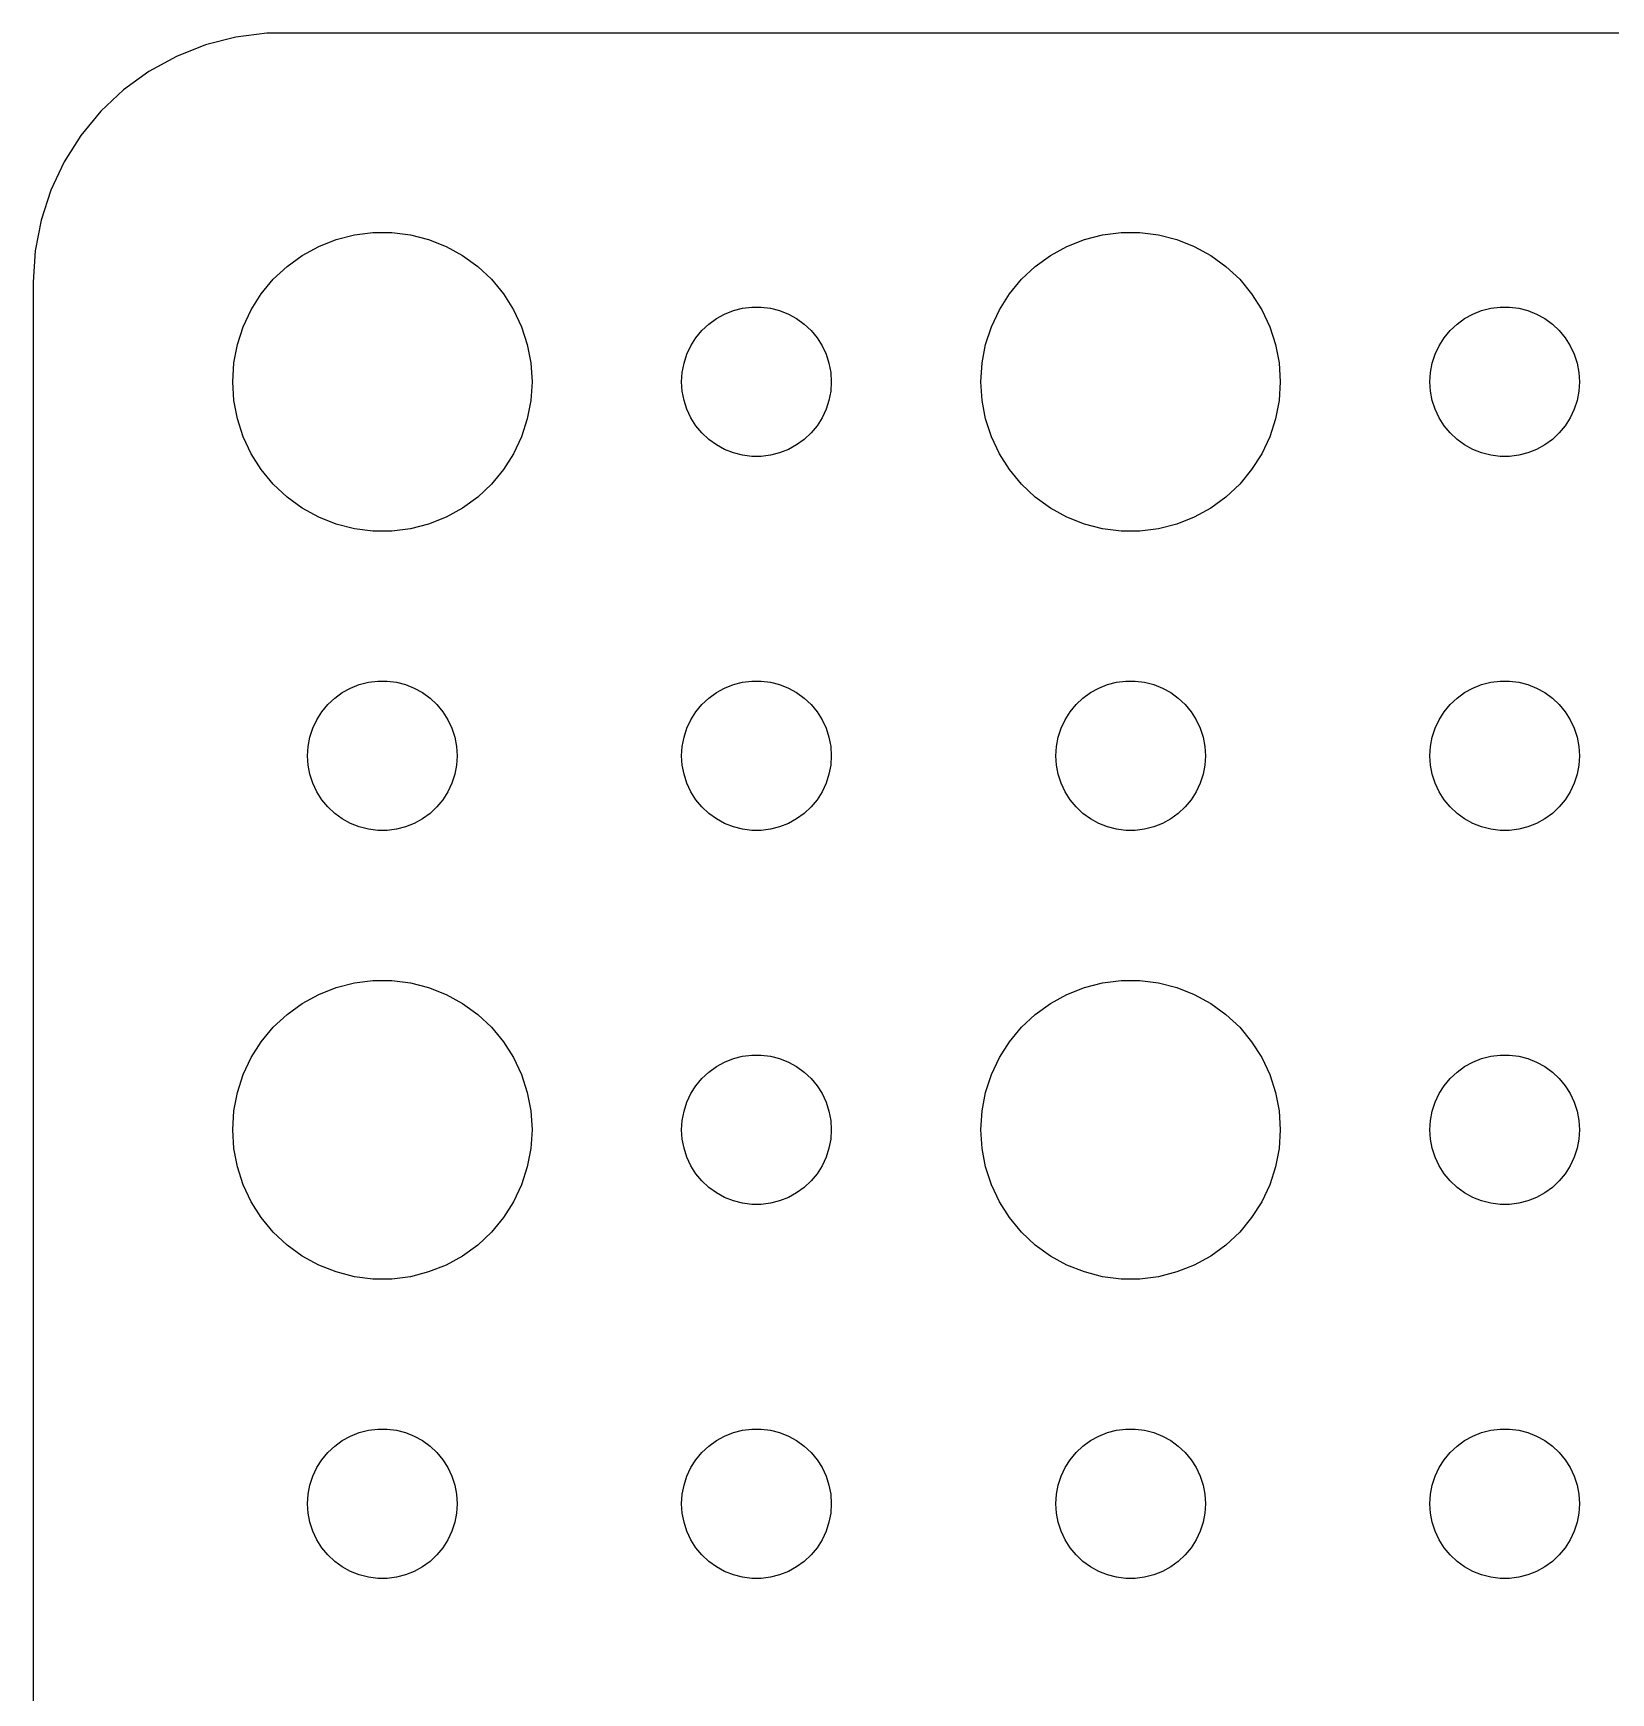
# Model space of a CAD drawing. Header units: metres. Extents: x -134 to 134, y -134 to 134.
# Drawn here: x -134.5 to -102.87, y 101.21 to 134.49 of the extents above; entities that cross this region are included whole.
import ezdxf

# ---------------------------------------------------------------- set-up
doc = ezdxf.new("R2010")
doc.units = ezdxf.units.M

msp = doc.modelspace()

# ---------------------------------------------------------------- linework, layer by layer
for p, q in [((-129.814, 134.49), (-130.437, 134.411)), ((129.814, 134.49), (-129.814, 134.49)), ((-131.045, 134.255), (-131.629, 134.024)), ((-130.437, 134.411), (-131.045, 134.255)), ((-131.629, 134.024), (-132.179, 133.722)), ((-132.179, 133.722), (-132.687, 133.353)), ((-132.687, 133.353), (-133.145, 132.923)), ((-133.145, 132.923), (-133.545, 132.439)), ((-133.545, 132.439), (-133.882, 131.909)), ((-133.882, 131.909), (-134.149, 131.341)), ((-134.149, 131.341), (-134.343, 130.743)), ((-134.343, 130.743), (-134.461, 130.127)), ((-128.062, 130.447), (-127.688, 130.494)), ((-127.688, 130.494), (-127.312, 130.494)), ((-127.312, 130.494), (-126.938, 130.447)), ((-113.062, 130.447), (-112.688, 130.494)), ((-112.688, 130.494), (-112.312, 130.494)), ((-112.312, 130.494), (-111.938, 130.447)), ((-129.107, 130.033), (-128.777, 130.214)), ((-128.777, 130.214), (-128.427, 130.353)), ((-128.427, 130.353), (-128.062, 130.447)), ((-126.938, 130.447), (-126.573, 130.353)), ((-126.573, 130.353), (-126.223, 130.214)), ((-126.223, 130.214), (-125.893, 130.033)), ((-114.107, 130.033), (-113.777, 130.214)), ((-113.777, 130.214), (-113.427, 130.353)), ((-113.427, 130.353), (-113.062, 130.447)), ((-111.938, 130.447), (-111.573, 130.353)), ((-111.573, 130.353), (-111.223, 130.214)), ((-111.223, 130.214), (-110.893, 130.033)), ((-134.461, 130.127), (-134.5, 129.5)), ((-129.687, 129.554), (-129.412, 129.812)), ((-129.412, 129.812), (-129.107, 130.033)), ((-125.893, 130.033), (-125.588, 129.812)), ((-125.588, 129.812), (-125.313, 129.554)), ((-114.687, 129.554), (-114.412, 129.812)), ((-114.412, 129.812), (-114.107, 130.033)), ((-110.893, 130.033), (-110.588, 129.812)), ((-110.588, 129.812), (-110.313, 129.554)), ((-134.5, 129.5), (-134.5, -129.5)), ((-129.927, 129.263), (-129.687, 129.554)), ((-125.313, 129.554), (-125.073, 129.263)), ((-114.927, 129.263), (-114.687, 129.554)), ((-110.313, 129.554), (-110.073, 129.263)), ((-130.129, 128.945), (-129.927, 129.263)), ((-125.073, 129.263), (-124.871, 128.945)), ((-115.129, 128.945), (-114.927, 129.263)), ((-110.073, 129.263), (-109.871, 128.945)), ((-130.289, 128.604), (-130.129, 128.945)), ((-124.871, 128.945), (-124.711, 128.604)), ((-120.804, 128.766), (-120.639, 128.857)), ((-120.639, 128.857), (-120.464, 128.927)), ((-120.464, 128.927), (-120.281, 128.973)), ((-120.281, 128.973), (-120.094, 128.997)), ((-120.094, 128.997), (-119.906, 128.997)), ((-119.906, 128.997), (-119.719, 128.973)), ((-119.719, 128.973), (-119.536, 128.927)), ((-119.536, 128.927), (-119.361, 128.857)), ((-119.361, 128.857), (-119.196, 128.766)), ((-115.289, 128.604), (-115.129, 128.945)), ((-109.871, 128.945), (-109.711, 128.604)), ((-105.804, 128.766), (-105.639, 128.857)), ((-105.639, 128.857), (-105.464, 128.927)), ((-105.464, 128.927), (-105.281, 128.973)), ((-105.281, 128.973), (-105.094, 128.997)), ((-105.094, 128.997), (-104.906, 128.997)), ((-104.906, 128.997), (-104.719, 128.973)), ((-104.719, 128.973), (-104.536, 128.927)), ((-104.536, 128.927), (-104.361, 128.857)), ((-104.361, 128.857), (-104.196, 128.766)), ((-130.406, 128.246), (-130.289, 128.604)), ((-124.711, 128.604), (-124.594, 128.246)), ((-121.214, 128.382), (-121.093, 128.527)), ((-121.093, 128.527), (-120.956, 128.656)), ((-120.956, 128.656), (-120.804, 128.766)), ((-119.196, 128.766), (-119.044, 128.656)), ((-119.044, 128.656), (-118.907, 128.527)), ((-118.907, 128.527), (-118.786, 128.382)), ((-115.406, 128.246), (-115.289, 128.604)), ((-109.711, 128.604), (-109.594, 128.246)), ((-106.214, 128.382), (-106.093, 128.527)), ((-106.093, 128.527), (-105.956, 128.656)), ((-105.956, 128.656), (-105.804, 128.766)), ((-104.196, 128.766), (-104.044, 128.656)), ((-104.044, 128.656), (-103.907, 128.527)), ((-103.907, 128.527), (-103.786, 128.382)), ((-130.476, 127.876), (-130.406, 128.246)), ((-124.594, 128.246), (-124.524, 127.876)), ((-121.395, 128.052), (-121.314, 128.223)), ((-121.314, 128.223), (-121.214, 128.382)), ((-118.786, 128.382), (-118.686, 128.223)), ((-118.686, 128.223), (-118.605, 128.052)), ((-115.476, 127.876), (-115.406, 128.246)), ((-109.594, 128.246), (-109.524, 127.876)), ((-106.395, 128.052), (-106.314, 128.223)), ((-106.314, 128.223), (-106.214, 128.382)), ((-103.786, 128.382), (-103.686, 128.223)), ((-103.686, 128.223), (-103.605, 128.052)), ((-130.5, 127.5), (-130.476, 127.876)), ((-124.524, 127.876), (-124.5, 127.5)), ((-121.488, 127.688), (-121.453, 127.873)), ((-121.453, 127.873), (-121.395, 128.052)), ((-118.605, 128.052), (-118.547, 127.873)), ((-118.547, 127.873), (-118.512, 127.688)), ((-115.5, 127.5), (-115.476, 127.876)), ((-109.524, 127.876), (-109.5, 127.5)), ((-106.488, 127.688), (-106.453, 127.873)), ((-106.453, 127.873), (-106.395, 128.052)), ((-103.605, 128.052), (-103.547, 127.873)), ((-103.547, 127.873), (-103.512, 127.688)), ((-130.476, 127.124), (-130.5, 127.5)), ((-124.5, 127.5), (-124.524, 127.124)), ((-121.5, 127.5), (-121.488, 127.688)), ((-121.488, 127.312), (-121.5, 127.5)), ((-118.512, 127.688), (-118.5, 127.5)), ((-118.5, 127.5), (-118.512, 127.312)), ((-115.476, 127.124), (-115.5, 127.5)), ((-109.5, 127.5), (-109.524, 127.124)), ((-106.5, 127.5), (-106.488, 127.688)), ((-106.488, 127.312), (-106.5, 127.5)), ((-103.512, 127.688), (-103.5, 127.5)), ((-103.5, 127.5), (-103.512, 127.312)), ((-121.453, 127.127), (-121.488, 127.312)), ((-118.512, 127.312), (-118.547, 127.127)), ((-106.453, 127.127), (-106.488, 127.312)), ((-103.512, 127.312), (-103.547, 127.127)), ((-130.406, 126.754), (-130.476, 127.124)), ((-124.524, 127.124), (-124.594, 126.754)), ((-121.395, 126.948), (-121.453, 127.127)), ((-121.314, 126.777), (-121.395, 126.948)), ((-118.605, 126.948), (-118.686, 126.777)), ((-118.547, 127.127), (-118.605, 126.948)), ((-115.406, 126.754), (-115.476, 127.124)), ((-109.524, 127.124), (-109.594, 126.754)), ((-106.395, 126.948), (-106.453, 127.127)), ((-106.314, 126.777), (-106.395, 126.948)), ((-103.605, 126.948), (-103.686, 126.777)), ((-103.547, 127.127), (-103.605, 126.948)), ((-130.289, 126.396), (-130.406, 126.754)), ((-124.594, 126.754), (-124.711, 126.396)), ((-121.214, 126.618), (-121.314, 126.777)), ((-121.093, 126.473), (-121.214, 126.618)), ((-118.786, 126.618), (-118.907, 126.473)), ((-118.686, 126.777), (-118.786, 126.618)), ((-115.289, 126.396), (-115.406, 126.754)), ((-109.594, 126.754), (-109.711, 126.396)), ((-106.214, 126.618), (-106.314, 126.777)), ((-106.093, 126.473), (-106.214, 126.618)), ((-103.786, 126.618), (-103.907, 126.473)), ((-103.686, 126.777), (-103.786, 126.618)), ((-130.129, 126.055), (-130.289, 126.396)), ((-124.711, 126.396), (-124.871, 126.055)), ((-120.956, 126.344), (-121.093, 126.473)), ((-120.804, 126.234), (-120.956, 126.344)), ((-120.639, 126.143), (-120.804, 126.234)), ((-120.464, 126.073), (-120.639, 126.143)), ((-119.361, 126.143), (-119.536, 126.073)), ((-119.196, 126.234), (-119.361, 126.143)), ((-119.044, 126.344), (-119.196, 126.234)), ((-118.907, 126.473), (-119.044, 126.344)), ((-115.129, 126.055), (-115.289, 126.396)), ((-109.711, 126.396), (-109.871, 126.055)), ((-105.956, 126.344), (-106.093, 126.473)), ((-105.804, 126.234), (-105.956, 126.344)), ((-105.639, 126.143), (-105.804, 126.234)), ((-105.464, 126.073), (-105.639, 126.143)), ((-104.361, 126.143), (-104.536, 126.073)), ((-104.196, 126.234), (-104.361, 126.143)), ((-104.044, 126.344), (-104.196, 126.234)), ((-103.907, 126.473), (-104.044, 126.344)), ((-129.927, 125.737), (-130.129, 126.055)), ((-124.871, 126.055), (-125.073, 125.737)), ((-120.281, 126.027), (-120.464, 126.073)), ((-120.094, 126.003), (-120.281, 126.027)), ((-119.906, 126.003), (-120.094, 126.003)), ((-119.719, 126.027), (-119.906, 126.003)), ((-119.536, 126.073), (-119.719, 126.027)), ((-114.927, 125.737), (-115.129, 126.055)), ((-109.871, 126.055), (-110.073, 125.737)), ((-105.281, 126.027), (-105.464, 126.073)), ((-105.094, 126.003), (-105.281, 126.027)), ((-104.906, 126.003), (-105.094, 126.003)), ((-104.719, 126.027), (-104.906, 126.003)), ((-104.536, 126.073), (-104.719, 126.027)), ((-129.687, 125.446), (-129.927, 125.737)), ((-125.073, 125.737), (-125.313, 125.446)), ((-114.687, 125.446), (-114.927, 125.737)), ((-110.073, 125.737), (-110.313, 125.446)), ((-129.412, 125.188), (-129.687, 125.446)), ((-129.107, 124.967), (-129.412, 125.188)), ((-125.588, 125.188), (-125.893, 124.967)), ((-125.313, 125.446), (-125.588, 125.188)), ((-114.412, 125.188), (-114.687, 125.446)), ((-114.107, 124.967), (-114.412, 125.188)), ((-110.588, 125.188), (-110.893, 124.967)), ((-110.313, 125.446), (-110.588, 125.188)), ((-128.777, 124.786), (-129.107, 124.967)), ((-125.893, 124.967), (-126.223, 124.786)), ((-113.777, 124.786), (-114.107, 124.967)), ((-110.893, 124.967), (-111.223, 124.786)), ((-128.427, 124.647), (-128.777, 124.786)), ((-128.062, 124.553), (-128.427, 124.647)), ((-127.688, 124.506), (-128.062, 124.553)), ((-127.312, 124.506), (-127.688, 124.506)), ((-126.938, 124.553), (-127.312, 124.506)), ((-126.573, 124.647), (-126.938, 124.553)), ((-126.223, 124.786), (-126.573, 124.647)), ((-113.427, 124.647), (-113.777, 124.786)), ((-113.062, 124.553), (-113.427, 124.647)), ((-112.688, 124.506), (-113.062, 124.553)), ((-112.312, 124.506), (-112.688, 124.506)), ((-111.938, 124.553), (-112.312, 124.506)), ((-111.573, 124.647), (-111.938, 124.553)), ((-111.223, 124.786), (-111.573, 124.647)), ((-127.781, 121.473), (-127.594, 121.497)), ((-127.594, 121.497), (-127.406, 121.497)), ((-127.406, 121.497), (-127.219, 121.473)), ((-120.281, 121.473), (-120.094, 121.497)), ((-120.094, 121.497), (-119.906, 121.497)), ((-119.906, 121.497), (-119.719, 121.473)), ((-112.781, 121.473), (-112.594, 121.497)), ((-112.594, 121.497), (-112.406, 121.497)), ((-112.406, 121.497), (-112.219, 121.473)), ((-105.281, 121.473), (-105.094, 121.497)), ((-105.094, 121.497), (-104.906, 121.497)), ((-104.906, 121.497), (-104.719, 121.473)), ((-128.593, 121.027), (-128.456, 121.156)), ((-128.456, 121.156), (-128.304, 121.266)), ((-128.304, 121.266), (-128.139, 121.357)), ((-128.139, 121.357), (-127.964, 121.427)), ((-127.964, 121.427), (-127.781, 121.473)), ((-127.219, 121.473), (-127.036, 121.427)), ((-127.036, 121.427), (-126.861, 121.357)), ((-126.861, 121.357), (-126.696, 121.266)), ((-126.696, 121.266), (-126.544, 121.156)), ((-126.544, 121.156), (-126.407, 121.027)), ((-121.093, 121.027), (-120.956, 121.156)), ((-120.956, 121.156), (-120.804, 121.266)), ((-120.804, 121.266), (-120.639, 121.357)), ((-120.639, 121.357), (-120.464, 121.427)), ((-120.464, 121.427), (-120.281, 121.473)), ((-119.719, 121.473), (-119.536, 121.427)), ((-119.536, 121.427), (-119.361, 121.357)), ((-119.361, 121.357), (-119.196, 121.266)), ((-119.196, 121.266), (-119.044, 121.156)), ((-119.044, 121.156), (-118.907, 121.027)), ((-113.593, 121.027), (-113.456, 121.156)), ((-113.456, 121.156), (-113.304, 121.266)), ((-113.304, 121.266), (-113.139, 121.357)), ((-113.139, 121.357), (-112.964, 121.427)), ((-112.964, 121.427), (-112.781, 121.473)), ((-112.219, 121.473), (-112.036, 121.427)), ((-112.036, 121.427), (-111.861, 121.357)), ((-111.861, 121.357), (-111.696, 121.266)), ((-111.696, 121.266), (-111.544, 121.156)), ((-111.544, 121.156), (-111.407, 121.027)), ((-106.093, 121.027), (-105.956, 121.156)), ((-105.956, 121.156), (-105.804, 121.266)), ((-105.804, 121.266), (-105.639, 121.357)), ((-105.639, 121.357), (-105.464, 121.427)), ((-105.464, 121.427), (-105.281, 121.473)), ((-104.719, 121.473), (-104.536, 121.427)), ((-104.536, 121.427), (-104.361, 121.357)), ((-104.361, 121.357), (-104.196, 121.266)), ((-104.196, 121.266), (-104.044, 121.156)), ((-104.044, 121.156), (-103.907, 121.027)), ((-128.814, 120.723), (-128.714, 120.882)), ((-128.714, 120.882), (-128.593, 121.027)), ((-126.407, 121.027), (-126.286, 120.882)), ((-126.286, 120.882), (-126.186, 120.723)), ((-121.314, 120.723), (-121.214, 120.882)), ((-121.214, 120.882), (-121.093, 121.027)), ((-118.907, 121.027), (-118.786, 120.882)), ((-118.786, 120.882), (-118.686, 120.723)), ((-113.814, 120.723), (-113.714, 120.882)), ((-113.714, 120.882), (-113.593, 121.027)), ((-111.407, 121.027), (-111.286, 120.882)), ((-111.286, 120.882), (-111.186, 120.723)), ((-106.314, 120.723), (-106.214, 120.882)), ((-106.214, 120.882), (-106.093, 121.027)), ((-103.907, 121.027), (-103.786, 120.882)), ((-103.786, 120.882), (-103.686, 120.723)), ((-128.953, 120.373), (-128.895, 120.552)), ((-128.895, 120.552), (-128.814, 120.723)), ((-126.186, 120.723), (-126.105, 120.552)), ((-126.105, 120.552), (-126.047, 120.373)), ((-121.453, 120.373), (-121.395, 120.552)), ((-121.395, 120.552), (-121.314, 120.723)), ((-118.686, 120.723), (-118.605, 120.552)), ((-118.605, 120.552), (-118.547, 120.373)), ((-113.953, 120.373), (-113.895, 120.552)), ((-113.895, 120.552), (-113.814, 120.723)), ((-111.186, 120.723), (-111.105, 120.552)), ((-111.105, 120.552), (-111.047, 120.373)), ((-106.453, 120.373), (-106.395, 120.552)), ((-106.395, 120.552), (-106.314, 120.723)), ((-103.686, 120.723), (-103.605, 120.552)), ((-103.605, 120.552), (-103.547, 120.373)), ((-129, 120), (-128.988, 120.188)), ((-128.988, 120.188), (-128.953, 120.373)), ((-126.047, 120.373), (-126.012, 120.188)), ((-126.012, 120.188), (-126, 120)), ((-121.5, 120), (-121.488, 120.188)), ((-121.488, 120.188), (-121.453, 120.373)), ((-118.547, 120.373), (-118.512, 120.188)), ((-118.512, 120.188), (-118.5, 120)), ((-114, 120), (-113.988, 120.188)), ((-113.988, 120.188), (-113.953, 120.373)), ((-111.047, 120.373), (-111.012, 120.188)), ((-111.012, 120.188), (-111, 120)), ((-106.5, 120), (-106.488, 120.188)), ((-106.488, 120.188), (-106.453, 120.373)), ((-103.547, 120.373), (-103.512, 120.188)), ((-103.512, 120.188), (-103.5, 120)), ((-128.988, 119.812), (-129, 120)), ((-126, 120), (-126.012, 119.812)), ((-121.488, 119.812), (-121.5, 120)), ((-118.5, 120), (-118.512, 119.812)), ((-113.988, 119.812), (-114, 120)), ((-111, 120), (-111.012, 119.812)), ((-106.488, 119.812), (-106.5, 120)), ((-103.5, 120), (-103.512, 119.812)), ((-128.953, 119.627), (-128.988, 119.812)), ((-128.895, 119.448), (-128.953, 119.627)), ((-126.047, 119.627), (-126.105, 119.448)), ((-126.012, 119.812), (-126.047, 119.627)), ((-121.453, 119.627), (-121.488, 119.812)), ((-121.395, 119.448), (-121.453, 119.627)), ((-118.547, 119.627), (-118.605, 119.448)), ((-118.512, 119.812), (-118.547, 119.627)), ((-113.953, 119.627), (-113.988, 119.812)), ((-113.895, 119.448), (-113.953, 119.627)), ((-111.047, 119.627), (-111.105, 119.448)), ((-111.012, 119.812), (-111.047, 119.627)), ((-106.453, 119.627), (-106.488, 119.812)), ((-106.395, 119.448), (-106.453, 119.627)), ((-103.547, 119.627), (-103.605, 119.448)), ((-103.512, 119.812), (-103.547, 119.627)), ((-128.814, 119.277), (-128.895, 119.448)), ((-128.714, 119.118), (-128.814, 119.277)), ((-126.186, 119.277), (-126.286, 119.118)), ((-126.105, 119.448), (-126.186, 119.277)), ((-121.314, 119.277), (-121.395, 119.448)), ((-121.214, 119.118), (-121.314, 119.277)), ((-118.686, 119.277), (-118.786, 119.118)), ((-118.605, 119.448), (-118.686, 119.277)), ((-113.814, 119.277), (-113.895, 119.448)), ((-113.714, 119.118), (-113.814, 119.277)), ((-111.186, 119.277), (-111.286, 119.118)), ((-111.105, 119.448), (-111.186, 119.277)), ((-106.314, 119.277), (-106.395, 119.448)), ((-106.214, 119.118), (-106.314, 119.277)), ((-103.686, 119.277), (-103.786, 119.118)), ((-103.605, 119.448), (-103.686, 119.277)), ((-128.593, 118.973), (-128.714, 119.118)), ((-128.456, 118.844), (-128.593, 118.973)), ((-128.304, 118.734), (-128.456, 118.844)), ((-126.544, 118.844), (-126.696, 118.734)), ((-126.407, 118.973), (-126.544, 118.844)), ((-126.286, 119.118), (-126.407, 118.973)), ((-121.093, 118.973), (-121.214, 119.118)), ((-120.956, 118.844), (-121.093, 118.973)), ((-120.804, 118.734), (-120.956, 118.844)), ((-119.044, 118.844), (-119.196, 118.734)), ((-118.907, 118.973), (-119.044, 118.844)), ((-118.786, 119.118), (-118.907, 118.973)), ((-113.593, 118.973), (-113.714, 119.118)), ((-113.456, 118.844), (-113.593, 118.973)), ((-113.304, 118.734), (-113.456, 118.844)), ((-111.544, 118.844), (-111.696, 118.734)), ((-111.407, 118.973), (-111.544, 118.844)), ((-111.286, 119.118), (-111.407, 118.973)), ((-106.093, 118.973), (-106.214, 119.118)), ((-105.956, 118.844), (-106.093, 118.973)), ((-105.804, 118.734), (-105.956, 118.844)), ((-104.044, 118.844), (-104.196, 118.734)), ((-103.907, 118.973), (-104.044, 118.844)), ((-103.786, 119.118), (-103.907, 118.973)), ((-128.139, 118.643), (-128.304, 118.734)), ((-127.964, 118.573), (-128.139, 118.643)), ((-127.781, 118.527), (-127.964, 118.573)), ((-127.594, 118.503), (-127.781, 118.527)), ((-127.406, 118.503), (-127.594, 118.503)), ((-127.219, 118.527), (-127.406, 118.503)), ((-127.036, 118.573), (-127.219, 118.527)), ((-126.861, 118.643), (-127.036, 118.573)), ((-126.696, 118.734), (-126.861, 118.643)), ((-120.639, 118.643), (-120.804, 118.734)), ((-120.464, 118.573), (-120.639, 118.643)), ((-120.281, 118.527), (-120.464, 118.573)), ((-120.094, 118.503), (-120.281, 118.527)), ((-119.906, 118.503), (-120.094, 118.503)), ((-119.719, 118.527), (-119.906, 118.503)), ((-119.536, 118.573), (-119.719, 118.527)), ((-119.361, 118.643), (-119.536, 118.573)), ((-119.196, 118.734), (-119.361, 118.643)), ((-113.139, 118.643), (-113.304, 118.734)), ((-112.964, 118.573), (-113.139, 118.643)), ((-112.781, 118.527), (-112.964, 118.573)), ((-112.594, 118.503), (-112.781, 118.527)), ((-112.406, 118.503), (-112.594, 118.503)), ((-112.219, 118.527), (-112.406, 118.503)), ((-112.036, 118.573), (-112.219, 118.527)), ((-111.861, 118.643), (-112.036, 118.573)), ((-111.696, 118.734), (-111.861, 118.643)), ((-105.639, 118.643), (-105.804, 118.734)), ((-105.464, 118.573), (-105.639, 118.643)), ((-105.281, 118.527), (-105.464, 118.573)), ((-105.094, 118.503), (-105.281, 118.527)), ((-104.906, 118.503), (-105.094, 118.503)), ((-104.719, 118.527), (-104.906, 118.503)), ((-104.536, 118.573), (-104.719, 118.527)), ((-104.361, 118.643), (-104.536, 118.573)), ((-104.196, 118.734), (-104.361, 118.643)), ((-128.062, 115.447), (-127.688, 115.494)), ((-127.688, 115.494), (-127.312, 115.494)), ((-127.312, 115.494), (-126.938, 115.447)), ((-113.062, 115.447), (-112.688, 115.494)), ((-112.688, 115.494), (-112.312, 115.494)), ((-112.312, 115.494), (-111.938, 115.447)), ((-129.107, 115.033), (-128.777, 115.214)), ((-128.777, 115.214), (-128.427, 115.353)), ((-128.427, 115.353), (-128.062, 115.447)), ((-126.938, 115.447), (-126.573, 115.353)), ((-126.573, 115.353), (-126.223, 115.214)), ((-126.223, 115.214), (-125.893, 115.033)), ((-114.107, 115.033), (-113.777, 115.214)), ((-113.777, 115.214), (-113.427, 115.353)), ((-113.427, 115.353), (-113.062, 115.447)), ((-111.938, 115.447), (-111.573, 115.353)), ((-111.573, 115.353), (-111.223, 115.214)), ((-111.223, 115.214), (-110.893, 115.033)), ((-129.412, 114.812), (-129.107, 115.033)), ((-125.893, 115.033), (-125.588, 114.812)), ((-114.412, 114.812), (-114.107, 115.033)), ((-110.893, 115.033), (-110.588, 114.812)), ((-129.927, 114.263), (-129.687, 114.554)), ((-129.687, 114.554), (-129.412, 114.812)), ((-125.588, 114.812), (-125.313, 114.554)), ((-125.313, 114.554), (-125.073, 114.263)), ((-114.927, 114.263), (-114.687, 114.554)), ((-114.687, 114.554), (-114.412, 114.812)), ((-110.588, 114.812), (-110.313, 114.554)), ((-110.313, 114.554), (-110.073, 114.263)), ((-130.129, 113.945), (-129.927, 114.263)), ((-125.073, 114.263), (-124.871, 113.945)), ((-115.129, 113.945), (-114.927, 114.263)), ((-110.073, 114.263), (-109.871, 113.945)), ((-130.289, 113.604), (-130.129, 113.945)), ((-124.871, 113.945), (-124.711, 113.604)), ((-120.804, 113.766), (-120.639, 113.857)), ((-120.639, 113.857), (-120.464, 113.927)), ((-120.464, 113.927), (-120.281, 113.973)), ((-120.281, 113.973), (-120.094, 113.997)), ((-120.094, 113.997), (-119.906, 113.997)), ((-119.906, 113.997), (-119.719, 113.973)), ((-119.719, 113.973), (-119.536, 113.927)), ((-119.536, 113.927), (-119.361, 113.857)), ((-119.361, 113.857), (-119.196, 113.766)), ((-115.289, 113.604), (-115.129, 113.945)), ((-109.871, 113.945), (-109.711, 113.604)), ((-105.804, 113.766), (-105.639, 113.857)), ((-105.639, 113.857), (-105.464, 113.927)), ((-105.464, 113.927), (-105.281, 113.973)), ((-105.281, 113.973), (-105.094, 113.997)), ((-105.094, 113.997), (-104.906, 113.997)), ((-104.906, 113.997), (-104.719, 113.973)), ((-104.719, 113.973), (-104.536, 113.927)), ((-104.536, 113.927), (-104.361, 113.857)), ((-104.361, 113.857), (-104.196, 113.766)), ((-130.406, 113.246), (-130.289, 113.604)), ((-124.711, 113.604), (-124.594, 113.246)), ((-121.214, 113.382), (-121.093, 113.527)), ((-121.093, 113.527), (-120.956, 113.656)), ((-120.956, 113.656), (-120.804, 113.766)), ((-119.196, 113.766), (-119.044, 113.656)), ((-119.044, 113.656), (-118.907, 113.527)), ((-118.907, 113.527), (-118.786, 113.382)), ((-115.406, 113.246), (-115.289, 113.604)), ((-109.711, 113.604), (-109.594, 113.246)), ((-106.214, 113.382), (-106.093, 113.527)), ((-106.093, 113.527), (-105.956, 113.656)), ((-105.956, 113.656), (-105.804, 113.766)), ((-104.196, 113.766), (-104.044, 113.656)), ((-104.044, 113.656), (-103.907, 113.527)), ((-103.907, 113.527), (-103.786, 113.382)), ((-130.476, 112.876), (-130.406, 113.246)), ((-124.594, 113.246), (-124.524, 112.876)), ((-121.395, 113.052), (-121.314, 113.223)), ((-121.314, 113.223), (-121.214, 113.382)), ((-118.786, 113.382), (-118.686, 113.223)), ((-118.686, 113.223), (-118.605, 113.052)), ((-115.476, 112.876), (-115.406, 113.246)), ((-109.594, 113.246), (-109.524, 112.876)), ((-106.395, 113.052), (-106.314, 113.223)), ((-106.314, 113.223), (-106.214, 113.382)), ((-103.786, 113.382), (-103.686, 113.223)), ((-103.686, 113.223), (-103.605, 113.052)), ((-130.5, 112.5), (-130.476, 112.876)), ((-124.524, 112.876), (-124.5, 112.5)), ((-121.488, 112.688), (-121.453, 112.873)), ((-121.453, 112.873), (-121.395, 113.052)), ((-118.605, 113.052), (-118.547, 112.873)), ((-118.547, 112.873), (-118.512, 112.688)), ((-115.5, 112.5), (-115.476, 112.876)), ((-109.524, 112.876), (-109.5, 112.5)), ((-106.488, 112.688), (-106.453, 112.873)), ((-106.453, 112.873), (-106.395, 113.052)), ((-103.605, 113.052), (-103.547, 112.873)), ((-103.547, 112.873), (-103.512, 112.688)), ((-130.476, 112.124), (-130.5, 112.5)), ((-124.5, 112.5), (-124.524, 112.124)), ((-121.5, 112.5), (-121.488, 112.688)), ((-121.488, 112.312), (-121.5, 112.5)), ((-118.512, 112.688), (-118.5, 112.5)), ((-118.5, 112.5), (-118.512, 112.312)), ((-115.476, 112.124), (-115.5, 112.5)), ((-109.5, 112.5), (-109.524, 112.124)), ((-106.5, 112.5), (-106.488, 112.688)), ((-106.488, 112.312), (-106.5, 112.5)), ((-103.512, 112.688), (-103.5, 112.5)), ((-103.5, 112.5), (-103.512, 112.312)), ((-121.453, 112.127), (-121.488, 112.312)), ((-118.512, 112.312), (-118.547, 112.127)), ((-106.453, 112.127), (-106.488, 112.312)), ((-103.512, 112.312), (-103.547, 112.127)), ((-130.406, 111.754), (-130.476, 112.124)), ((-124.524, 112.124), (-124.594, 111.754)), ((-121.395, 111.948), (-121.453, 112.127)), ((-121.314, 111.777), (-121.395, 111.948)), ((-118.605, 111.948), (-118.686, 111.777)), ((-118.547, 112.127), (-118.605, 111.948)), ((-115.406, 111.754), (-115.476, 112.124)), ((-109.524, 112.124), (-109.594, 111.754)), ((-106.395, 111.948), (-106.453, 112.127)), ((-106.314, 111.777), (-106.395, 111.948)), ((-103.605, 111.948), (-103.686, 111.777)), ((-103.547, 112.127), (-103.605, 111.948)), ((-130.289, 111.396), (-130.406, 111.754)), ((-124.594, 111.754), (-124.711, 111.396)), ((-121.214, 111.618), (-121.314, 111.777)), ((-121.093, 111.473), (-121.214, 111.618)), ((-118.786, 111.618), (-118.907, 111.473)), ((-118.686, 111.777), (-118.786, 111.618)), ((-115.289, 111.396), (-115.406, 111.754)), ((-109.594, 111.754), (-109.711, 111.396)), ((-106.214, 111.618), (-106.314, 111.777)), ((-106.093, 111.473), (-106.214, 111.618)), ((-103.786, 111.618), (-103.907, 111.473)), ((-103.686, 111.777), (-103.786, 111.618)), ((-130.129, 111.055), (-130.289, 111.396)), ((-124.711, 111.396), (-124.871, 111.055)), ((-120.956, 111.344), (-121.093, 111.473)), ((-120.804, 111.234), (-120.956, 111.344)), ((-120.639, 111.143), (-120.804, 111.234)), ((-119.196, 111.234), (-119.361, 111.143)), ((-119.044, 111.344), (-119.196, 111.234)), ((-118.907, 111.473), (-119.044, 111.344)), ((-115.129, 111.055), (-115.289, 111.396)), ((-109.711, 111.396), (-109.871, 111.055)), ((-105.956, 111.344), (-106.093, 111.473)), ((-105.804, 111.234), (-105.956, 111.344)), ((-105.639, 111.143), (-105.804, 111.234)), ((-104.196, 111.234), (-104.361, 111.143)), ((-104.044, 111.344), (-104.196, 111.234)), ((-103.907, 111.473), (-104.044, 111.344)), ((-129.927, 110.737), (-130.129, 111.055)), ((-124.871, 111.055), (-125.073, 110.737)), ((-120.464, 111.073), (-120.639, 111.143)), ((-120.281, 111.027), (-120.464, 111.073)), ((-120.094, 111.003), (-120.281, 111.027)), ((-119.906, 111.003), (-120.094, 111.003)), ((-119.719, 111.027), (-119.906, 111.003)), ((-119.536, 111.073), (-119.719, 111.027)), ((-119.361, 111.143), (-119.536, 111.073)), ((-114.927, 110.737), (-115.129, 111.055)), ((-109.871, 111.055), (-110.073, 110.737)), ((-105.464, 111.073), (-105.639, 111.143)), ((-105.281, 111.027), (-105.464, 111.073)), ((-105.094, 111.003), (-105.281, 111.027)), ((-104.906, 111.003), (-105.094, 111.003)), ((-104.719, 111.027), (-104.906, 111.003)), ((-104.536, 111.073), (-104.719, 111.027)), ((-104.361, 111.143), (-104.536, 111.073)), ((-129.687, 110.446), (-129.927, 110.737)), ((-125.073, 110.737), (-125.313, 110.446)), ((-114.687, 110.446), (-114.927, 110.737)), ((-110.073, 110.737), (-110.313, 110.446)), ((-129.412, 110.188), (-129.687, 110.446)), ((-129.107, 109.967), (-129.412, 110.188)), ((-125.588, 110.188), (-125.893, 109.967)), ((-125.313, 110.446), (-125.588, 110.188)), ((-114.412, 110.188), (-114.687, 110.446)), ((-114.107, 109.967), (-114.412, 110.188)), ((-110.588, 110.188), (-110.893, 109.967)), ((-110.313, 110.446), (-110.588, 110.188)), ((-128.777, 109.786), (-129.107, 109.967)), ((-125.893, 109.967), (-126.223, 109.786)), ((-113.777, 109.786), (-114.107, 109.967)), ((-110.893, 109.967), (-111.223, 109.786)), ((-128.427, 109.647), (-128.777, 109.786)), ((-128.062, 109.553), (-128.427, 109.647)), ((-127.688, 109.506), (-128.062, 109.553)), ((-127.312, 109.506), (-127.688, 109.506)), ((-126.938, 109.553), (-127.312, 109.506)), ((-126.573, 109.647), (-126.938, 109.553)), ((-126.223, 109.786), (-126.573, 109.647)), ((-113.427, 109.647), (-113.777, 109.786)), ((-113.062, 109.553), (-113.427, 109.647)), ((-112.688, 109.506), (-113.062, 109.553)), ((-112.312, 109.506), (-112.688, 109.506)), ((-111.938, 109.553), (-112.312, 109.506)), ((-111.573, 109.647), (-111.938, 109.553)), ((-111.223, 109.786), (-111.573, 109.647)), ((-128.456, 106.156), (-128.304, 106.266)), ((-128.304, 106.266), (-128.139, 106.357)), ((-128.139, 106.357), (-127.964, 106.427)), ((-127.964, 106.427), (-127.781, 106.473)), ((-127.781, 106.473), (-127.594, 106.497)), ((-127.594, 106.497), (-127.406, 106.497)), ((-127.406, 106.497), (-127.219, 106.473)), ((-127.219, 106.473), (-127.036, 106.427)), ((-127.036, 106.427), (-126.861, 106.357)), ((-126.861, 106.357), (-126.696, 106.266)), ((-126.696, 106.266), (-126.544, 106.156)), ((-120.956, 106.156), (-120.804, 106.266)), ((-120.804, 106.266), (-120.639, 106.357)), ((-120.639, 106.357), (-120.464, 106.427)), ((-120.464, 106.427), (-120.281, 106.473)), ((-120.281, 106.473), (-120.094, 106.497)), ((-120.094, 106.497), (-119.906, 106.497)), ((-119.906, 106.497), (-119.719, 106.473)), ((-119.719, 106.473), (-119.536, 106.427)), ((-119.536, 106.427), (-119.361, 106.357)), ((-119.361, 106.357), (-119.196, 106.266)), ((-119.196, 106.266), (-119.044, 106.156)), ((-113.456, 106.156), (-113.304, 106.266)), ((-113.304, 106.266), (-113.139, 106.357)), ((-113.139, 106.357), (-112.964, 106.427)), ((-112.964, 106.427), (-112.781, 106.473)), ((-112.781, 106.473), (-112.594, 106.497)), ((-112.594, 106.497), (-112.406, 106.497)), ((-112.406, 106.497), (-112.219, 106.473)), ((-112.219, 106.473), (-112.036, 106.427)), ((-112.036, 106.427), (-111.861, 106.357)), ((-111.861, 106.357), (-111.696, 106.266)), ((-111.696, 106.266), (-111.544, 106.156)), ((-105.956, 106.156), (-105.804, 106.266)), ((-105.804, 106.266), (-105.639, 106.357)), ((-105.639, 106.357), (-105.464, 106.427)), ((-105.464, 106.427), (-105.281, 106.473)), ((-105.281, 106.473), (-105.094, 106.497)), ((-105.094, 106.497), (-104.906, 106.497)), ((-104.906, 106.497), (-104.719, 106.473)), ((-104.719, 106.473), (-104.536, 106.427)), ((-104.536, 106.427), (-104.361, 106.357)), ((-104.361, 106.357), (-104.196, 106.266)), ((-104.196, 106.266), (-104.044, 106.156)), ((-128.814, 105.723), (-128.714, 105.882)), ((-128.714, 105.882), (-128.593, 106.027)), ((-128.593, 106.027), (-128.456, 106.156)), ((-126.544, 106.156), (-126.407, 106.027)), ((-126.407, 106.027), (-126.286, 105.882)), ((-126.286, 105.882), (-126.186, 105.723)), ((-121.314, 105.723), (-121.214, 105.882)), ((-121.214, 105.882), (-121.093, 106.027)), ((-121.093, 106.027), (-120.956, 106.156)), ((-119.044, 106.156), (-118.907, 106.027)), ((-118.907, 106.027), (-118.786, 105.882)), ((-118.786, 105.882), (-118.686, 105.723)), ((-113.814, 105.723), (-113.714, 105.882)), ((-113.714, 105.882), (-113.593, 106.027)), ((-113.593, 106.027), (-113.456, 106.156)), ((-111.544, 106.156), (-111.407, 106.027)), ((-111.407, 106.027), (-111.286, 105.882)), ((-111.286, 105.882), (-111.186, 105.723)), ((-106.314, 105.723), (-106.214, 105.882)), ((-106.214, 105.882), (-106.093, 106.027)), ((-106.093, 106.027), (-105.956, 106.156)), ((-104.044, 106.156), (-103.907, 106.027)), ((-103.907, 106.027), (-103.786, 105.882)), ((-103.786, 105.882), (-103.686, 105.723)), ((-128.953, 105.373), (-128.895, 105.552)), ((-128.895, 105.552), (-128.814, 105.723)), ((-126.186, 105.723), (-126.105, 105.552)), ((-126.105, 105.552), (-126.047, 105.373)), ((-121.453, 105.373), (-121.395, 105.552)), ((-121.395, 105.552), (-121.314, 105.723)), ((-118.686, 105.723), (-118.605, 105.552)), ((-118.605, 105.552), (-118.547, 105.373)), ((-113.953, 105.373), (-113.895, 105.552)), ((-113.895, 105.552), (-113.814, 105.723)), ((-111.186, 105.723), (-111.105, 105.552)), ((-111.105, 105.552), (-111.047, 105.373)), ((-106.453, 105.373), (-106.395, 105.552)), ((-106.395, 105.552), (-106.314, 105.723)), ((-103.686, 105.723), (-103.605, 105.552)), ((-103.605, 105.552), (-103.547, 105.373)), ((-129, 105), (-128.988, 105.188)), ((-128.988, 105.188), (-128.953, 105.373)), ((-126.047, 105.373), (-126.012, 105.188)), ((-126.012, 105.188), (-126, 105)), ((-121.5, 105), (-121.488, 105.188)), ((-121.488, 105.188), (-121.453, 105.373)), ((-118.547, 105.373), (-118.512, 105.188)), ((-118.512, 105.188), (-118.5, 105)), ((-114, 105), (-113.988, 105.188)), ((-113.988, 105.188), (-113.953, 105.373)), ((-111.047, 105.373), (-111.012, 105.188)), ((-111.012, 105.188), (-111, 105)), ((-106.5, 105), (-106.488, 105.188)), ((-106.488, 105.188), (-106.453, 105.373)), ((-103.547, 105.373), (-103.512, 105.188)), ((-103.512, 105.188), (-103.5, 105)), ((-128.988, 104.812), (-129, 105)), ((-126, 105), (-126.012, 104.812)), ((-121.488, 104.812), (-121.5, 105)), ((-118.5, 105), (-118.512, 104.812)), ((-113.988, 104.812), (-114, 105)), ((-111, 105), (-111.012, 104.812)), ((-106.488, 104.812), (-106.5, 105)), ((-103.5, 105), (-103.512, 104.812)), ((-128.953, 104.627), (-128.988, 104.812)), ((-128.895, 104.448), (-128.953, 104.627)), ((-126.047, 104.627), (-126.105, 104.448)), ((-126.012, 104.812), (-126.047, 104.627)), ((-121.453, 104.627), (-121.488, 104.812)), ((-121.395, 104.448), (-121.453, 104.627)), ((-118.547, 104.627), (-118.605, 104.448)), ((-118.512, 104.812), (-118.547, 104.627)), ((-113.953, 104.627), (-113.988, 104.812)), ((-113.895, 104.448), (-113.953, 104.627)), ((-111.047, 104.627), (-111.105, 104.448)), ((-111.012, 104.812), (-111.047, 104.627)), ((-106.453, 104.627), (-106.488, 104.812)), ((-106.395, 104.448), (-106.453, 104.627)), ((-103.547, 104.627), (-103.605, 104.448)), ((-103.512, 104.812), (-103.547, 104.627)), ((-128.814, 104.277), (-128.895, 104.448)), ((-128.714, 104.118), (-128.814, 104.277)), ((-126.186, 104.277), (-126.286, 104.118)), ((-126.105, 104.448), (-126.186, 104.277)), ((-121.314, 104.277), (-121.395, 104.448)), ((-121.214, 104.118), (-121.314, 104.277)), ((-118.686, 104.277), (-118.786, 104.118)), ((-118.605, 104.448), (-118.686, 104.277)), ((-113.814, 104.277), (-113.895, 104.448)), ((-113.714, 104.118), (-113.814, 104.277)), ((-111.186, 104.277), (-111.286, 104.118)), ((-111.105, 104.448), (-111.186, 104.277)), ((-106.314, 104.277), (-106.395, 104.448)), ((-106.214, 104.118), (-106.314, 104.277)), ((-103.686, 104.277), (-103.786, 104.118)), ((-103.605, 104.448), (-103.686, 104.277)), ((-128.593, 103.973), (-128.714, 104.118)), ((-128.456, 103.844), (-128.593, 103.973)), ((-128.304, 103.734), (-128.456, 103.844)), ((-126.544, 103.844), (-126.696, 103.734)), ((-126.407, 103.973), (-126.544, 103.844)), ((-126.286, 104.118), (-126.407, 103.973)), ((-121.093, 103.973), (-121.214, 104.118)), ((-120.956, 103.844), (-121.093, 103.973)), ((-120.804, 103.734), (-120.956, 103.844)), ((-119.044, 103.844), (-119.196, 103.734)), ((-118.907, 103.973), (-119.044, 103.844)), ((-118.786, 104.118), (-118.907, 103.973)), ((-113.593, 103.973), (-113.714, 104.118)), ((-113.456, 103.844), (-113.593, 103.973)), ((-113.304, 103.734), (-113.456, 103.844)), ((-111.544, 103.844), (-111.696, 103.734)), ((-111.407, 103.973), (-111.544, 103.844)), ((-111.286, 104.118), (-111.407, 103.973)), ((-106.093, 103.973), (-106.214, 104.118)), ((-105.956, 103.844), (-106.093, 103.973)), ((-105.804, 103.734), (-105.956, 103.844)), ((-104.044, 103.844), (-104.196, 103.734)), ((-103.907, 103.973), (-104.044, 103.844)), ((-103.786, 104.118), (-103.907, 103.973)), ((-128.139, 103.643), (-128.304, 103.734)), ((-127.964, 103.573), (-128.139, 103.643)), ((-127.781, 103.527), (-127.964, 103.573)), ((-127.594, 103.503), (-127.781, 103.527)), ((-127.219, 103.527), (-127.406, 103.503)), ((-127.036, 103.573), (-127.219, 103.527)), ((-126.861, 103.643), (-127.036, 103.573)), ((-126.696, 103.734), (-126.861, 103.643)), ((-120.639, 103.643), (-120.804, 103.734)), ((-120.464, 103.573), (-120.639, 103.643)), ((-120.281, 103.527), (-120.464, 103.573)), ((-120.094, 103.503), (-120.281, 103.527)), ((-119.719, 103.527), (-119.906, 103.503)), ((-119.536, 103.573), (-119.719, 103.527)), ((-119.361, 103.643), (-119.536, 103.573)), ((-119.196, 103.734), (-119.361, 103.643)), ((-113.139, 103.643), (-113.304, 103.734)), ((-112.964, 103.573), (-113.139, 103.643)), ((-112.781, 103.527), (-112.964, 103.573)), ((-112.594, 103.503), (-112.781, 103.527)), ((-112.219, 103.527), (-112.406, 103.503)), ((-112.036, 103.573), (-112.219, 103.527)), ((-111.861, 103.643), (-112.036, 103.573)), ((-111.696, 103.734), (-111.861, 103.643)), ((-105.639, 103.643), (-105.804, 103.734)), ((-105.464, 103.573), (-105.639, 103.643)), ((-105.281, 103.527), (-105.464, 103.573)), ((-105.094, 103.503), (-105.281, 103.527)), ((-104.719, 103.527), (-104.906, 103.503)), ((-104.536, 103.573), (-104.719, 103.527)), ((-104.361, 103.643), (-104.536, 103.573)), ((-104.196, 103.734), (-104.361, 103.643)), ((-127.406, 103.503), (-127.594, 103.503)), ((-119.906, 103.503), (-120.094, 103.503)), ((-112.406, 103.503), (-112.594, 103.503)), ((-104.906, 103.503), (-105.094, 103.503))]:
    msp.add_line(p, q)

doc.saveas('drawing.dxf')
